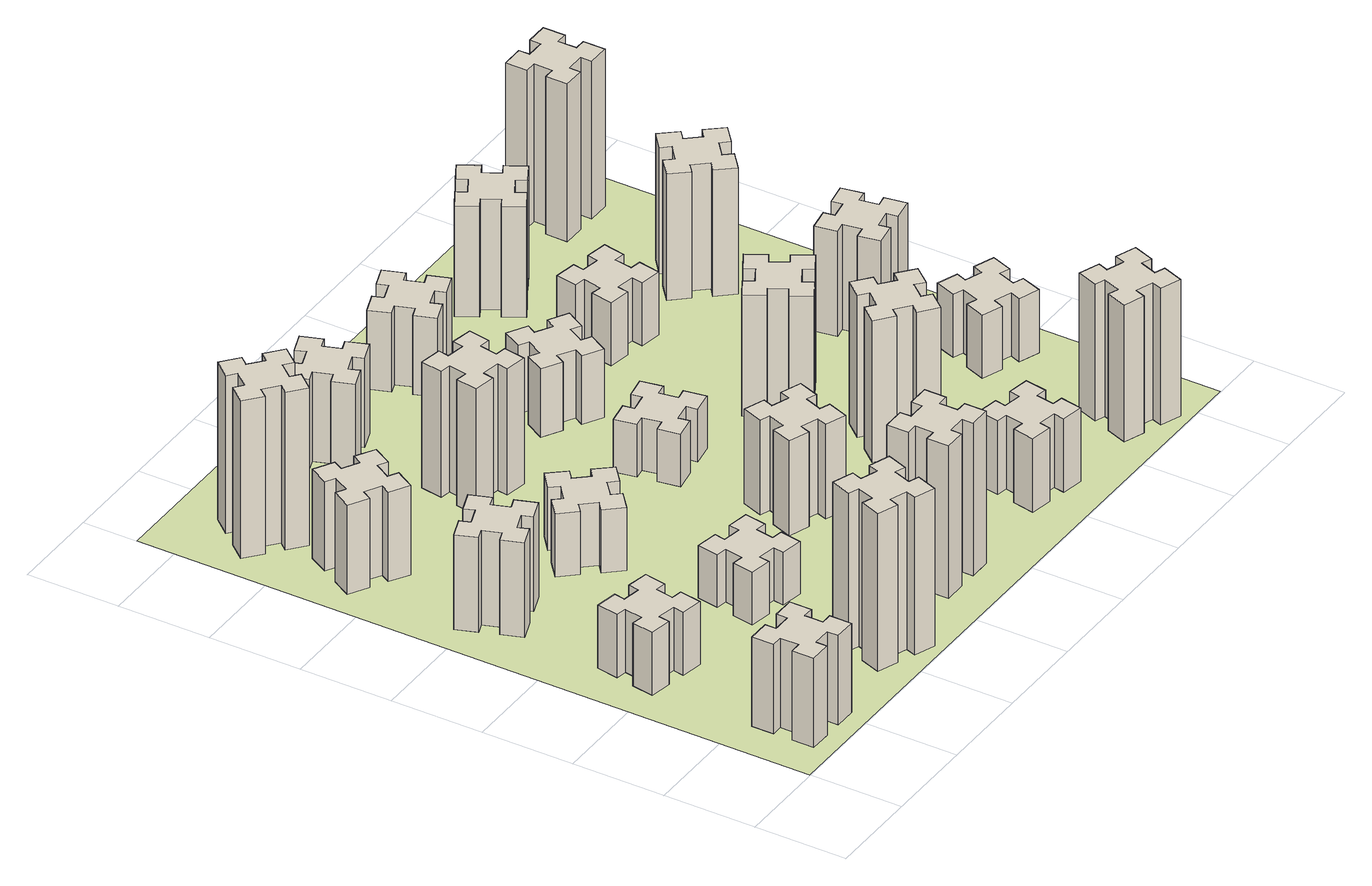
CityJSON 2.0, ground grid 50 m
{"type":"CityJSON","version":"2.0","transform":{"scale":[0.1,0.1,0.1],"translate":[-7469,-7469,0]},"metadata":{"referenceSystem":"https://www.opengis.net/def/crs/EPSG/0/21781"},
"CityObjects":{
"building1":{"type":"Building","attributes":{"class":"1000","function":"1000","usage":"1000","yearOfConstruction":2016,"roofType":"1000","measuredHeight":51,"storeysAboveGround":30,"storeysBelowGround":0},"geometry":[{"type":"Solid","lod":"1","boundaries":[[[[0,1,2,3,4,5,6,7,8,9,10,11,12,13,14,15,16,17,18,19]],[[17,16,20,21]],[[16,15,22,20]],[[15,14,23,22]],[[14,13,24,23]],[[13,12,25,24]],[[12,11,26,25]],[[11,10,27,26]],[[10,9,28,27]],[[9,8,29,28]],[[8,7,30,29]],[[7,6,31,30]],[[6,5,32,31]],[[5,4,33,32]],[[4,3,34,33]],[[3,2,35,34]],[[2,1,36,35]],[[1,0,37,36]],[[0,19,38,37]],[[19,18,39,38]],[[18,17,21,39]],[[24,25,26,27,28,29,30,31,32,33,34,35,36,37,38,39,21,20,22,23]]]]}]},
"building2":{"type":"Building","attributes":{"class":"1000","function":"1000","usage":"1000","yearOfConstruction":2016,"roofType":"1000","measuredHeight":36,"storeysAboveGround":30,"storeysBelowGround":0},"geometry":[{"type":"Solid","lod":"1","boundaries":[[[[40,41,42,43,44,45,46,47,48,49,50,51,52,53,54,55,56,57,58,59]],[[57,56,60,61]],[[56,55,62,60]],[[55,54,63,62]],[[54,53,64,63]],[[53,52,65,64]],[[52,51,66,65]],[[51,50,67,66]],[[50,49,68,67]],[[49,48,69,68]],[[48,47,70,69]],[[47,46,71,70]],[[46,45,72,71]],[[45,44,73,72]],[[44,43,74,73]],[[43,42,75,74]],[[42,41,76,75]],[[41,40,77,76]],[[40,59,78,77]],[[59,58,79,78]],[[58,57,61,79]],[[64,65,66,67,68,69,70,71,72,73,74,75,76,77,78,79,61,60,62,63]]]]}]},
"building3":{"type":"Building","attributes":{"class":"1000","function":"1000","usage":"1000","yearOfConstruction":2016,"roofType":"1000","measuredHeight":54,"storeysAboveGround":30,"storeysBelowGround":0},"geometry":[{"type":"Solid","lod":"1","boundaries":[[[[80,81,82,83,84,85,86,87,88,89,90,91,92,93,94,95,96,97,98,99]],[[97,96,100,101]],[[96,95,102,100]],[[95,94,103,102]],[[94,93,104,103]],[[93,92,105,104]],[[92,91,106,105]],[[91,90,107,106]],[[90,89,108,107]],[[89,88,109,108]],[[88,87,110,109]],[[87,86,111,110]],[[86,85,112,111]],[[85,84,113,112]],[[84,83,114,113]],[[83,82,115,114]],[[82,81,116,115]],[[81,80,117,116]],[[80,99,118,117]],[[99,98,119,118]],[[98,97,101,119]],[[104,105,106,107,108,109,110,111,112,113,114,115,116,117,118,119,101,100,102,103]]]]}]},
"building4":{"type":"Building","attributes":{"class":"1000","function":"1000","usage":"1000","yearOfConstruction":2016,"roofType":"1000","measuredHeight":51,"storeysAboveGround":30,"storeysBelowGround":0},"geometry":[{"type":"Solid","lod":"1","boundaries":[[[[120,121,122,123,124,125,126,127,128,129,130,131,132,133,134,135,136,137,138,139]],[[137,136,140,141]],[[136,135,142,140]],[[135,134,143,142]],[[134,133,144,143]],[[133,132,145,144]],[[132,131,146,145]],[[131,130,147,146]],[[130,129,148,147]],[[129,128,149,148]],[[128,127,150,149]],[[127,126,151,150]],[[126,125,152,151]],[[125,124,153,152]],[[124,123,154,153]],[[123,122,155,154]],[[122,121,156,155]],[[121,120,157,156]],[[120,139,158,157]],[[139,138,159,158]],[[138,137,141,159]],[[144,145,146,147,148,149,150,151,152,153,154,155,156,157,158,159,141,140,142,143]]]]}]},
"building5":{"type":"Building","attributes":{"class":"1000","function":"1000","usage":"1000","yearOfConstruction":2016,"roofType":"1000","measuredHeight":90,"storeysAboveGround":30,"storeysBelowGround":0},"geometry":[{"type":"Solid","lod":"1","boundaries":[[[[160,161,162,163,164,165,166,167,168,169,170,171,172,173,174,175,176,177,178,179]],[[177,176,180,181]],[[176,175,182,180]],[[175,174,183,182]],[[174,173,184,183]],[[173,172,185,184]],[[172,171,186,185]],[[171,170,187,186]],[[170,169,188,187]],[[169,168,189,188]],[[168,167,190,189]],[[167,166,191,190]],[[166,165,192,191]],[[165,164,193,192]],[[164,163,194,193]],[[163,162,195,194]],[[162,161,196,195]],[[161,160,197,196]],[[160,179,198,197]],[[179,178,199,198]],[[178,177,181,199]],[[184,185,186,187,188,189,190,191,192,193,194,195,196,197,198,199,181,180,182,183]]]]}]},
"building6":{"type":"Building","attributes":{"class":"1000","function":"1000","usage":"1000","yearOfConstruction":2016,"roofType":"1000","measuredHeight":90,"storeysAboveGround":30,"storeysBelowGround":0},"geometry":[{"type":"Solid","lod":"1","boundaries":[[[[200,201,202,203,204,205,206,207,208,209,210,211,212,213,214,215,216,217,218,219]],[[217,216,220,221]],[[216,215,222,220]],[[215,214,223,222]],[[214,213,224,223]],[[213,212,225,224]],[[212,211,226,225]],[[211,210,227,226]],[[210,209,228,227]],[[209,208,229,228]],[[208,207,230,229]],[[207,206,231,230]],[[206,205,232,231]],[[205,204,233,232]],[[204,203,234,233]],[[203,202,235,234]],[[202,201,236,235]],[[201,200,237,236]],[[200,219,238,237]],[[219,218,239,238]],[[218,217,221,239]],[[224,225,226,227,228,229,230,231,232,233,234,235,236,237,238,239,221,220,222,223]]]]}]},
"building7":{"type":"Building","attributes":{"class":"1000","function":"1000","usage":"1000","yearOfConstruction":2016,"roofType":"1000","measuredHeight":30,"storeysAboveGround":30,"storeysBelowGround":0},"geometry":[{"type":"Solid","lod":"1","boundaries":[[[[240,241,242,243,244,245,246,247,248,249,250,251,252,253,254,255,256,257,258,259]],[[257,256,260,261]],[[256,255,262,260]],[[255,254,263,262]],[[254,253,264,263]],[[253,252,265,264]],[[252,251,266,265]],[[251,250,267,266]],[[250,249,268,267]],[[249,248,269,268]],[[248,247,270,269]],[[247,246,271,270]],[[246,245,272,271]],[[245,244,273,272]],[[244,243,274,273]],[[243,242,275,274]],[[242,241,276,275]],[[241,240,277,276]],[[240,259,278,277]],[[259,258,279,278]],[[258,257,261,279]],[[264,265,266,267,268,269,270,271,272,273,274,275,276,277,278,279,261,260,262,263]]]]}]},
"building8":{"type":"Building","attributes":{"class":"1000","function":"1000","usage":"1000","yearOfConstruction":2016,"roofType":"1000","measuredHeight":36,"storeysAboveGround":30,"storeysBelowGround":0},"geometry":[{"type":"Solid","lod":"1","boundaries":[[[[280,281,282,283,284,285,286,287,288,289,290,291,292,293,294,295,296,297,298,299]],[[297,296,300,301]],[[296,295,302,300]],[[295,294,303,302]],[[294,293,304,303]],[[293,292,305,304]],[[292,291,306,305]],[[291,290,307,306]],[[290,289,308,307]],[[289,288,309,308]],[[288,287,310,309]],[[287,286,311,310]],[[286,285,312,311]],[[285,284,313,312]],[[284,283,314,313]],[[283,282,315,314]],[[282,281,316,315]],[[281,280,317,316]],[[280,299,318,317]],[[299,298,319,318]],[[298,297,301,319]],[[304,305,306,307,308,309,310,311,312,313,314,315,316,317,318,319,301,300,302,303]]]]}]},
"building9":{"type":"Building","attributes":{"class":"1000","function":"1000","usage":"1000","yearOfConstruction":2016,"roofType":"1000","measuredHeight":87,"storeysAboveGround":30,"storeysBelowGround":0},"geometry":[{"type":"Solid","lod":"1","boundaries":[[[[320,321,322,323,324,325,326,327,328,329,330,331,332,333,334,335,336,337,338,339]],[[337,336,340,341]],[[336,335,342,340]],[[335,334,343,342]],[[334,333,344,343]],[[333,332,345,344]],[[332,331,346,345]],[[331,330,347,346]],[[330,329,348,347]],[[329,328,349,348]],[[328,327,350,349]],[[327,326,351,350]],[[326,325,352,351]],[[325,324,353,352]],[[324,323,354,353]],[[323,322,355,354]],[[322,321,356,355]],[[321,320,357,356]],[[320,339,358,357]],[[339,338,359,358]],[[338,337,341,359]],[[344,345,346,347,348,349,350,351,352,353,354,355,356,357,358,359,341,340,342,343]]]]}]},
"building10":{"type":"Building","attributes":{"class":"1000","function":"1000","usage":"1000","yearOfConstruction":2016,"roofType":"1000","measuredHeight":72,"storeysAboveGround":30,"storeysBelowGround":0},"geometry":[{"type":"Solid","lod":"1","boundaries":[[[[360,361,362,363,364,365,366,367,368,369,370,371,372,373,374,375,376,377,378,379]],[[377,376,380,381]],[[376,375,382,380]],[[375,374,383,382]],[[374,373,384,383]],[[373,372,385,384]],[[372,371,386,385]],[[371,370,387,386]],[[370,369,388,387]],[[369,368,389,388]],[[368,367,390,389]],[[367,366,391,390]],[[366,365,392,391]],[[365,364,393,392]],[[364,363,394,393]],[[363,362,395,394]],[[362,361,396,395]],[[361,360,397,396]],[[360,379,398,397]],[[379,378,399,398]],[[378,377,381,399]],[[384,385,386,387,388,389,390,391,392,393,394,395,396,397,398,399,381,380,382,383]]]]}]},
"building11":{"type":"Building","attributes":{"class":"1000","function":"1000","usage":"1000","yearOfConstruction":2016,"roofType":"1000","measuredHeight":51,"storeysAboveGround":30,"storeysBelowGround":0},"geometry":[{"type":"Solid","lod":"1","boundaries":[[[[400,401,402,403,404,405,406,407,408,409,410,411,412,413,414,415,416,417,418,419]],[[417,416,420,421]],[[416,415,422,420]],[[415,414,423,422]],[[414,413,424,423]],[[413,412,425,424]],[[412,411,426,425]],[[411,410,427,426]],[[410,409,428,427]],[[409,408,429,428]],[[408,407,430,429]],[[407,406,431,430]],[[406,405,432,431]],[[405,404,433,432]],[[404,403,434,433]],[[403,402,435,434]],[[402,401,436,435]],[[401,400,437,436]],[[400,419,438,437]],[[419,418,439,438]],[[418,417,421,439]],[[424,425,426,427,428,429,430,431,432,433,434,435,436,437,438,439,421,420,422,423]]]]}]},
"building12":{"type":"Building","attributes":{"class":"1000","function":"1000","usage":"1000","yearOfConstruction":2016,"roofType":"1000","measuredHeight":54,"storeysAboveGround":30,"storeysBelowGround":0},"geometry":[{"type":"Solid","lod":"1","boundaries":[[[[440,441,442,443,444,445,446,447,448,449,450,451,452,453,454,455,456,457,458,459]],[[457,456,460,461]],[[456,455,462,460]],[[455,454,463,462]],[[454,453,464,463]],[[453,452,465,464]],[[452,451,466,465]],[[451,450,467,466]],[[450,449,468,467]],[[449,448,469,468]],[[448,447,470,469]],[[447,446,471,470]],[[446,445,472,471]],[[445,444,473,472]],[[444,443,474,473]],[[443,442,475,474]],[[442,441,476,475]],[[441,440,477,476]],[[440,459,478,477]],[[459,458,479,478]],[[458,457,461,479]],[[464,465,466,467,468,469,470,471,472,473,474,475,476,477,478,479,461,460,462,463]]]]}]},
"building13":{"type":"Building","attributes":{"class":"1000","function":"1000","usage":"1000","yearOfConstruction":2016,"roofType":"1000","measuredHeight":30,"storeysAboveGround":30,"storeysBelowGround":0},"geometry":[{"type":"Solid","lod":"1","boundaries":[[[[480,481,482,483,484,485,486,487,488,489,490,491,492,493,494,495,496,497,498,499]],[[497,496,500,501]],[[496,495,502,500]],[[495,494,503,502]],[[494,493,504,503]],[[493,492,505,504]],[[492,491,506,505]],[[491,490,507,506]],[[490,489,508,507]],[[489,488,509,508]],[[488,487,510,509]],[[487,486,511,510]],[[486,485,512,511]],[[485,484,513,512]],[[484,483,514,513]],[[483,482,515,514]],[[482,481,516,515]],[[481,480,517,516]],[[480,499,518,517]],[[499,498,519,518]],[[498,497,501,519]],[[504,505,506,507,508,509,510,511,512,513,514,515,516,517,518,519,501,500,502,503]]]]}]},
"building14":{"type":"Building","attributes":{"class":"1000","function":"1000","usage":"1000","yearOfConstruction":2016,"roofType":"1000","measuredHeight":42,"storeysAboveGround":30,"storeysBelowGround":0},"geometry":[{"type":"Solid","lod":"1","boundaries":[[[[520,521,522,523,524,525,526,527,528,529,530,531,532,533,534,535,536,537,538,539]],[[537,536,540,541]],[[536,535,542,540]],[[535,534,543,542]],[[534,533,544,543]],[[533,532,545,544]],[[532,531,546,545]],[[531,530,547,546]],[[530,529,548,547]],[[529,528,549,548]],[[528,527,550,549]],[[527,526,551,550]],[[526,525,552,551]],[[525,524,553,552]],[[524,523,554,553]],[[523,522,555,554]],[[522,521,556,555]],[[521,520,557,556]],[[520,539,558,557]],[[539,538,559,558]],[[538,537,541,559]],[[544,545,546,547,548,549,550,551,552,553,554,555,556,557,558,559,541,540,542,543]]]]}]},
"building15":{"type":"Building","attributes":{"class":"1000","function":"1000","usage":"1000","yearOfConstruction":2016,"roofType":"1000","measuredHeight":39,"storeysAboveGround":30,"storeysBelowGround":0},"geometry":[{"type":"Solid","lod":"1","boundaries":[[[[560,561,562,563,564,565,566,567,568,569,570,571,572,573,574,575,576,577,578,579]],[[577,576,580,581]],[[576,575,582,580]],[[575,574,583,582]],[[574,573,584,583]],[[573,572,585,584]],[[572,571,586,585]],[[571,570,587,586]],[[570,569,588,587]],[[569,568,589,588]],[[568,567,590,589]],[[567,566,591,590]],[[566,565,592,591]],[[565,564,593,592]],[[564,563,594,593]],[[563,562,595,594]],[[562,561,596,595]],[[561,560,597,596]],[[560,579,598,597]],[[579,578,599,598]],[[578,577,581,599]],[[584,585,586,587,588,589,590,591,592,593,594,595,596,597,598,599,581,580,582,583]]]]}]},
"building16":{"type":"Building","attributes":{"class":"1000","function":"1000","usage":"1000","yearOfConstruction":2016,"roofType":"1000","measuredHeight":45,"storeysAboveGround":30,"storeysBelowGround":0},"geometry":[{"type":"Solid","lod":"1","boundaries":[[[[600,601,602,603,604,605,606,607,608,609,610,611,612,613,614,615,616,617,618,619]],[[617,616,620,621]],[[616,615,622,620]],[[615,614,623,622]],[[614,613,624,623]],[[613,612,625,624]],[[612,611,626,625]],[[611,610,627,626]],[[610,609,628,627]],[[609,608,629,628]],[[608,607,630,629]],[[607,606,631,630]],[[606,605,632,631]],[[605,604,633,632]],[[604,603,634,633]],[[603,602,635,634]],[[602,601,636,635]],[[601,600,637,636]],[[600,619,638,637]],[[619,618,639,638]],[[618,617,621,639]],[[624,625,626,627,628,629,630,631,632,633,634,635,636,637,638,639,621,620,622,623]]]]}]},
"building17":{"type":"Building","attributes":{"class":"1000","function":"1000","usage":"1000","yearOfConstruction":2016,"roofType":"1000","measuredHeight":81,"storeysAboveGround":30,"storeysBelowGround":0},"geometry":[{"type":"Solid","lod":"1","boundaries":[[[[640,641,642,643,644,645,646,647,648,649,650,651,652,653,654,655,656,657,658,659]],[[657,656,660,661]],[[656,655,662,660]],[[655,654,663,662]],[[654,653,664,663]],[[653,652,665,664]],[[652,651,666,665]],[[651,650,667,666]],[[650,649,668,667]],[[649,648,669,668]],[[648,647,670,669]],[[647,646,671,670]],[[646,645,672,671]],[[645,644,673,672]],[[644,643,674,673]],[[643,642,675,674]],[[642,641,676,675]],[[641,640,677,676]],[[640,659,678,677]],[[659,658,679,678]],[[658,657,661,679]],[[664,665,666,667,668,669,670,671,672,673,674,675,676,677,678,679,661,660,662,663]]]]}]},
"building18":{"type":"Building","attributes":{"class":"1000","function":"1000","usage":"1000","yearOfConstruction":2016,"roofType":"1000","measuredHeight":69,"storeysAboveGround":30,"storeysBelowGround":0},"geometry":[{"type":"Solid","lod":"1","boundaries":[[[[680,681,682,683,684,685,686,687,688,689,690,691,692,693,694,695,696,697,698,699]],[[697,696,700,701]],[[696,695,702,700]],[[695,694,703,702]],[[694,693,704,703]],[[693,692,705,704]],[[692,691,706,705]],[[691,690,707,706]],[[690,689,708,707]],[[689,688,709,708]],[[688,687,710,709]],[[687,686,711,710]],[[686,685,712,711]],[[685,684,713,712]],[[684,683,714,713]],[[683,682,715,714]],[[682,681,716,715]],[[681,680,717,716]],[[680,699,718,717]],[[699,698,719,718]],[[698,697,701,719]],[[704,705,706,707,708,709,710,711,712,713,714,715,716,717,718,719,701,700,702,703]]]]}]},
"building19":{"type":"Building","attributes":{"class":"1000","function":"1000","usage":"1000","yearOfConstruction":2016,"roofType":"1000","measuredHeight":36,"storeysAboveGround":30,"storeysBelowGround":0},"geometry":[{"type":"Solid","lod":"1","boundaries":[[[[720,721,722,723,724,725,726,727,728,729,730,731,732,733,734,735,736,737,738,739]],[[737,736,740,741]],[[736,735,742,740]],[[735,734,743,742]],[[734,733,744,743]],[[733,732,745,744]],[[732,731,746,745]],[[731,730,747,746]],[[730,729,748,747]],[[729,728,749,748]],[[728,727,750,749]],[[727,726,751,750]],[[726,725,752,751]],[[725,724,753,752]],[[724,723,754,753]],[[723,722,755,754]],[[722,721,756,755]],[[721,720,757,756]],[[720,739,758,757]],[[739,738,759,758]],[[738,737,741,759]],[[744,745,746,747,748,749,750,751,752,753,754,755,756,757,758,759,741,740,742,743]]]]}]},
"building20":{"type":"Building","attributes":{"class":"1000","function":"1000","usage":"1000","yearOfConstruction":2016,"roofType":"1000","measuredHeight":78,"storeysAboveGround":30,"storeysBelowGround":0},"geometry":[{"type":"Solid","lod":"1","boundaries":[[[[760,761,762,763,764,765,766,767,768,769,770,771,772,773,774,775,776,777,778,779]],[[777,776,780,781]],[[776,775,782,780]],[[775,774,783,782]],[[774,773,784,783]],[[773,772,785,784]],[[772,771,786,785]],[[771,770,787,786]],[[770,769,788,787]],[[769,768,789,788]],[[768,767,790,789]],[[767,766,791,790]],[[766,765,792,791]],[[765,764,793,792]],[[764,763,794,793]],[[763,762,795,794]],[[762,761,796,795]],[[761,760,797,796]],[[760,779,798,797]],[[779,778,799,798]],[[778,777,781,799]],[[784,785,786,787,788,789,790,791,792,793,794,795,796,797,798,799,781,780,782,783]]]]}]},
"building21":{"type":"Building","attributes":{"class":"1000","function":"1000","usage":"1000","yearOfConstruction":2016,"roofType":"1000","measuredHeight":63,"storeysAboveGround":30,"storeysBelowGround":0},"geometry":[{"type":"Solid","lod":"1","boundaries":[[[[800,801,802,803,804,805,806,807,808,809,810,811,812,813,814,815,816,817,818,819]],[[817,816,820,821]],[[816,815,822,820]],[[815,814,823,822]],[[814,813,824,823]],[[813,812,825,824]],[[812,811,826,825]],[[811,810,827,826]],[[810,809,828,827]],[[809,808,829,828]],[[808,807,830,829]],[[807,806,831,830]],[[806,805,832,831]],[[805,804,833,832]],[[804,803,834,833]],[[803,802,835,834]],[[802,801,836,835]],[[801,800,837,836]],[[800,819,838,837]],[[819,818,839,838]],[[818,817,821,839]],[[824,825,826,827,828,829,830,831,832,833,834,835,836,837,838,839,821,820,822,823]]]]}]},
"building22":{"type":"Building","attributes":{"class":"1000","function":"1000","usage":"1000","yearOfConstruction":2016,"roofType":"1000","measuredHeight":36,"storeysAboveGround":30,"storeysBelowGround":0},"geometry":[{"type":"Solid","lod":"1","boundaries":[[[[840,841,842,843,844,845,846,847,848,849,850,851,852,853,854,855,856,857,858,859]],[[857,856,860,861]],[[856,855,862,860]],[[855,854,863,862]],[[854,853,864,863]],[[853,852,865,864]],[[852,851,866,865]],[[851,850,867,866]],[[850,849,868,867]],[[849,848,869,868]],[[848,847,870,869]],[[847,846,871,870]],[[846,845,872,871]],[[845,844,873,872]],[[844,843,874,873]],[[843,842,875,874]],[[842,841,876,875]],[[841,840,877,876]],[[840,859,878,877]],[[859,858,879,878]],[[858,857,861,879]],[[864,865,866,867,868,869,870,871,872,873,874,875,876,877,878,879,861,860,862,863]]]]}]},
"building23":{"type":"Building","attributes":{"class":"1000","function":"1000","usage":"1000","yearOfConstruction":2016,"roofType":"1000","measuredHeight":60,"storeysAboveGround":30,"storeysBelowGround":0},"geometry":[{"type":"Solid","lod":"1","boundaries":[[[[880,881,882,883,884,885,886,887,888,889,890,891,892,893,894,895,896,897,898,899]],[[897,896,900,901]],[[896,895,902,900]],[[895,894,903,902]],[[894,893,904,903]],[[893,892,905,904]],[[892,891,906,905]],[[891,890,907,906]],[[890,889,908,907]],[[889,888,909,908]],[[888,887,910,909]],[[887,886,911,910]],[[886,885,912,911]],[[885,884,913,912]],[[884,883,914,913]],[[883,882,915,914]],[[882,881,916,915]],[[881,880,917,916]],[[880,899,918,917]],[[899,898,919,918]],[[898,897,901,919]],[[904,905,906,907,908,909,910,911,912,913,914,915,916,917,918,919,901,900,902,903]]]]}]},
"building24":{"type":"Building","attributes":{"class":"1000","function":"1000","usage":"1000","yearOfConstruction":2016,"roofType":"1000","measuredHeight":72,"storeysAboveGround":30,"storeysBelowGround":0},"geometry":[{"type":"Solid","lod":"1","boundaries":[[[[920,921,922,923,924,925,926,927,928,929,930,931,932,933,934,935,936,937,938,939]],[[937,936,940,941]],[[936,935,942,940]],[[935,934,943,942]],[[934,933,944,943]],[[933,932,945,944]],[[932,931,946,945]],[[931,930,947,946]],[[930,929,948,947]],[[929,928,949,948]],[[928,927,950,949]],[[927,926,951,950]],[[926,925,952,951]],[[925,924,953,952]],[[924,923,954,953]],[[923,922,955,954]],[[922,921,956,955]],[[921,920,957,956]],[[920,939,958,957]],[[939,938,959,958]],[[938,937,941,959]],[[944,945,946,947,948,949,950,951,952,953,954,955,956,957,958,959,941,940,942,943]]]]}]},
"building25":{"type":"Building","attributes":{"class":"1000","function":"1000","usage":"1000","yearOfConstruction":2016,"roofType":"1000","measuredHeight":90,"storeysAboveGround":30,"storeysBelowGround":0},"geometry":[{"type":"Solid","lod":"1","boundaries":[[[[960,961,962,963,964,965,966,967,968,969,970,971,972,973,974,975,976,977,978,979]],[[977,976,980,981]],[[976,975,982,980]],[[975,974,983,982]],[[974,973,984,983]],[[973,972,985,984]],[[972,971,986,985]],[[971,970,987,986]],[[970,969,988,987]],[[969,968,989,988]],[[968,967,990,989]],[[967,966,991,990]],[[966,965,992,991]],[[965,964,993,992]],[[964,963,994,993]],[[963,962,995,994]],[[962,961,996,995]],[[961,960,997,996]],[[960,979,998,997]],[[979,978,999,998]],[[978,977,981,999]],[[984,985,986,987,988,989,990,991,992,993,994,995,996,997,998,999,981,980,982,983]]]]}]},
"landuse1":{"type":"LandUse","attributes":{"name":"plot1","function":"1010"},"geometry":[{"type":"MultiSurface","lod":"1","boundaries":[[[1000,1001,1002,1003]]]}]}
},
"vertices":[
[265,325,0],[265,225,0],[205,225,0],[205,105,0],[325,105,0],[325,165,0],[425,165,0],[425,105,0],[545,105,0],[545,225,0],[485,225,0],[485,325,0],[545,325,0],[545,445,0],[425,445,0],[425,385,0],[325,385,0],[325,445,0],[205,445,0],[205,325,0],[325,385,510],[325,445,510],[425,385,510],[425,445,510],[545,445,510],[545,325,510],[485,325,510],[485,225,510],[545,225,510],[545,105,510],[425,105,510],[425,165,510],[325,165,510],[325,105,510],[205,105,510],[205,225,510],[265,225,510],[265,325,510],[205,325,510],[205,445,510],
[307,1016,0],[405,998,0],[395,939,0],[513,918,0],[534,1037,0],[475,1047,0],[492,1145,0],[551,1135,0],[572,1253,0],[454,1274,0],[444,1215,0],[345,1232,0],[356,1291,0],[237,1312,0],[217,1194,0],[276,1184,0],[258,1085,0],[199,1096,0],[178,977,0],[297,957,0],[258,1085,360],[199,1096,360],[276,1184,360],[217,1194,360],[237,1312,360],[356,1291,360],[345,1232,360],[444,1215,360],[454,1274,360],[572,1253,360],[551,1135,360],[492,1145,360],[475,1047,360],[534,1037,360],[513,918,360],[395,939,360],[405,998,360],[307,1016,360],[297,957,360],[178,977,360],
[366,1835,0],[460,1869,0],[480,1813,0],[593,1854,0],[552,1967,0],[496,1946,0],[462,2040,0],[518,2060,0],[477,2173,0],[364,2132,0],[385,2076,0],[291,2042,0],[270,2098,0],[157,2057,0],[199,1944,0],[255,1965,0],[289,1871,0],[233,1850,0],[274,1737,0],[387,1779,0],[289,1871,540],[233,1850,540],[255,1965,540],[199,1944,540],[157,2057,540],[270,2098,540],[291,2042,540],[385,2076,540],[364,2132,540],[477,2173,540],[518,2060,540],[462,2040,540],[496,1946,540],[552,1967,540],[593,1854,540],[480,1813,540],[460,1869,540],[366,1835,540],[387,1779,540],[274,1737,540],
[446,2597,0],[496,2684,0],[548,2654,0],[608,2758,0],[504,2818,0],[474,2766,0],[387,2816,0],[417,2868,0],[313,2928,0],[253,2824,0],[305,2794,0],[255,2707,0],[203,2737,0],[143,2633,0],[247,2573,0],[277,2625,0],[364,2575,0],[334,2523,0],[438,2463,0],[498,2567,0],[364,2575,510],[334,2523,510],[277,2625,510],[247,2573,510],[143,2633,510],[203,2737,510],[255,2707,510],[305,2794,510],[253,2824,510],[313,2928,510],[417,2868,510],[387,2816,510],[474,2766,510],[504,2818,510],[608,2758,510],[548,2654,510],[496,2684,510],[446,2597,510],[498,2567,510],[438,2463,510],
[1029,360,0],[995,266,0],[939,287,0],[897,174,0],[1010,133,0],[1031,189,0],[1125,155,0],[1104,99,0],[1217,57,0],[1258,170,0],[1202,191,0],[1236,285,0],[1292,264,0],[1333,377,0],[1220,418,0],[1200,362,0],[1106,396,0],[1127,452,0],[1014,493,0],[973,380,0],[1106,396,900],[1127,452,900],[1200,362,900],[1220,418,900],[1333,377,900],[1292,264,900],[1236,285,900],[1202,191,900],[1258,170,900],[1217,57,900],[1104,99,900],[1125,155,900],[1031,189,900],[1010,133,900],[897,174,900],[939,287,900],[995,266,900],[1029,360,900],[973,380,900],[1014,493,900],
[484,3287,0],[408,3352,0],[446,3398,0],[354,3475,0],[277,3383,0],[323,3344,0],[259,3268,0],[213,3306,0],[136,3214,0],[228,3137,0],[266,3183,0],[343,3119,0],[304,3073,0],[396,2996,0],[473,3088,0],[427,3126,0],[492,3203,0],[538,3164,0],[615,3256,0],[523,3333,0],[492,3203,900],[538,3164,900],[427,3126,900],[473,3088,900],[396,2996,900],[304,3073,900],[343,3119,900],[266,3183,900],[228,3137,900],[136,3214,900],[213,3306,900],[259,3268,900],[323,3344,900],[277,3383,900],[354,3475,900],[446,3398,900],[408,3352,900],[484,3287,900],[523,3333,900],[615,3256,900],
[1016,1084,0],[998,985,0],[939,996,0],[918,877,0],[1037,857,0],[1047,916,0],[1145,898,0],[1135,839,0],[1253,818,0],[1274,937,0],[1215,947,0],[1232,1045,0],[1291,1035,0],[1312,1153,0],[1194,1174,0],[1184,1115,0],[1085,1132,0],[1096,1191,0],[977,1212,0],[957,1094,0],[1085,1132,300],[1096,1191,300],[1184,1115,300],[1194,1174,300],[1312,1153,300],[1291,1035,300],[1232,1045,300],[1215,947,300],[1274,937,300],[1253,818,300],[1135,839,300],[1145,898,300],[1047,916,300],[1037,857,300],[918,877,300],[939,996,300],[998,985,300],[1016,1084,300],[957,1094,300],[977,1212,300],
[983,1972,0],[906,1907,0],[868,1953,0],[776,1876,0],[853,1784,0],[899,1823,0],[963,1746,0],[917,1708,0],[994,1616,0],[1086,1693,0],[1048,1739,0],[1124,1803,0],[1163,1757,0],[1255,1834,0],[1178,1926,0],[1132,1888,0],[1067,1964,0],[1113,2003,0],[1036,2095,0],[944,2018,0],[1067,1964,360],[1113,2003,360],[1132,1888,360],[1178,1926,360],[1255,1834,360],[1163,1757,360],[1124,1803,360],[1048,1739,360],[1086,1693,360],[994,1616,360],[917,1708,360],[963,1746,360],[899,1823,360],[853,1784,360],[776,1876,360],[868,1953,360],[906,1907,360],[983,1972,360],[944,2018,360],[1036,2095,360],
[1865,325,0],[1865,425,0],[1925,425,0],[1925,545,0],[1805,545,0],[1805,485,0],[1705,485,0],[1705,545,0],[1585,545,0],[1585,425,0],[1645,425,0],[1645,325,0],[1585,325,0],[1585,205,0],[1705,205,0],[1705,265,0],[1805,265,0],[1805,205,0],[1925,205,0],[1925,325,0],[1805,265,870],[1805,205,870],[1705,265,870],[1705,205,870],[1585,205,870],[1585,325,870],[1645,325,870],[1645,425,870],[1585,425,870],[1585,545,870],[1705,545,870],[1705,485,870],[1805,485,870],[1805,545,870],[1925,545,870],[1925,425,870],[1865,425,870],[1865,325,870],[1925,325,870],[1925,205,870],
[1315,2527,0],[1332,2625,0],[1391,2615,0],[1412,2733,0],[1294,2754,0],[1284,2695,0],[1185,2712,0],[1196,2771,0],[1077,2792,0],[1057,2674,0],[1116,2664,0],[1098,2565,0],[1039,2576,0],[1018,2457,0],[1137,2437,0],[1147,2496,0],[1245,2478,0],[1235,2419,0],[1353,2398,0],[1374,2517,0],[1245,2478,720],[1235,2419,720],[1147,2496,720],[1137,2437,720],[1018,2457,720],[1039,2576,720],[1098,2565,720],[1116,2664,720],[1057,2674,720],[1077,2792,720],[1196,2771,720],[1185,2712,720],[1284,2695,720],[1294,2754,720],[1412,2733,720],[1391,2615,720],[1332,2625,720],[1315,2527,720],[1374,2517,720],[1353,2398,720],
[1125,3456,0],[1031,3422,0],[1010,3478,0],[897,3437,0],[939,3324,0],[995,3345,0],[1029,3251,0],[973,3230,0],[1014,3117,0],[1127,3159,0],[1106,3215,0],[1200,3249,0],[1220,3193,0],[1333,3234,0],[1292,3347,0],[1236,3326,0],[1202,3420,0],[1258,3440,0],[1217,3553,0],[1104,3512,0],[1202,3420,510],[1258,3440,510],[1236,3326,510],[1292,3347,510],[1333,3234,510],[1220,3193,510],[1200,3249,510],[1106,3215,510],[1127,3159,510],[1014,3117,510],[973,3230,510],[1029,3251,510],[995,3345,510],[939,3324,510],[897,3437,510],[1010,3478,510],[1031,3422,510],[1125,3456,510],[1104,3512,510],[1217,3553,510],
[1769,1300,0],[1735,1206,0],[1679,1227,0],[1637,1114,0],[1750,1073,0],[1771,1129,0],[1865,1095,0],[1844,1039,0],[1957,997,0],[1998,1110,0],[1942,1131,0],[1976,1225,0],[2032,1204,0],[2073,1317,0],[1960,1358,0],[1940,1302,0],[1846,1336,0],[1867,1392,0],[1754,1433,0],[1713,1320,0],[1846,1336,540],[1867,1392,540],[1940,1302,540],[1960,1358,540],[2073,1317,540],[2032,1204,540],[1976,1225,540],[1942,1131,540],[1998,1110,540],[1957,997,540],[1844,1039,540],[1865,1095,540],[1771,1129,540],[1750,1073,540],[1637,1114,540],[1679,1227,540],[1735,1206,540],[1769,1300,540],[1713,1320,540],[1754,1433,540],
[1972,1925,0],[1955,2024,0],[2014,2034,0],[1993,2152,0],[1875,2131,0],[1885,2072,0],[1787,2055,0],[1777,2114,0],[1658,2093,0],[1679,1975,0],[1738,1985,0],[1756,1887,0],[1697,1877,0],[1717,1758,0],[1836,1779,0],[1825,1838,0],[1924,1856,0],[1934,1797,0],[2052,1817,0],[2031,1936,0],[1924,1856,300],[1934,1797,300],[1825,1838,300],[1836,1779,300],[1717,1758,300],[1697,1877,300],[1756,1887,300],[1738,1985,300],[1679,1975,300],[1658,2093,300],[1777,2114,300],[1787,2055,300],[1885,2072,300],[1875,2131,300],[1993,2152,300],[2014,2034,300],[1955,2024,300],[1972,1925,300],[2031,1936,300],[2052,1817,300],
[2527,276,0],[2625,258,0],[2615,199,0],[2733,178,0],[2754,297,0],[2695,307,0],[2712,405,0],[2771,395,0],[2792,513,0],[2674,534,0],[2664,475,0],[2565,492,0],[2576,551,0],[2457,572,0],[2437,454,0],[2496,444,0],[2478,345,0],[2419,356,0],[2398,237,0],[2517,217,0],[2478,345,420],[2419,356,420],[2496,444,420],[2437,454,420],[2457,572,420],[2576,551,420],[2565,492,420],[2664,475,420],[2674,534,420],[2792,513,420],[2771,395,420],[2712,405,420],[2695,307,420],[2754,297,420],[2733,178,420],[2615,199,420],[2625,258,420],[2527,276,420],[2517,217,420],[2398,237,420],
[2026,2497,0],[2076,2584,0],[2128,2554,0],[2188,2658,0],[2084,2718,0],[2054,2666,0],[1967,2716,0],[1997,2768,0],[1893,2828,0],[1833,2724,0],[1885,2694,0],[1835,2607,0],[1783,2637,0],[1723,2533,0],[1827,2473,0],[1857,2525,0],[1944,2475,0],[1914,2423,0],[2018,2363,0],[2078,2467,0],[1944,2475,390],[1914,2423,390],[1857,2525,390],[1827,2473,390],[1723,2533,390],[1783,2637,390],[1835,2607,390],[1885,2694,390],[1833,2724,390],[1893,2828,390],[1997,2768,390],[1967,2716,390],[2054,2666,390],[2084,2718,390],[2188,2658,390],[2128,2554,390],[2076,2584,390],[2026,2497,390],[2078,2467,390],[2018,2363,390],
[1865,3456,0],[1771,3422,0],[1750,3478,0],[1637,3437,0],[1679,3324,0],[1735,3345,0],[1769,3251,0],[1713,3230,0],[1754,3117,0],[1867,3159,0],[1846,3215,0],[1940,3249,0],[1960,3193,0],[2073,3234,0],[2032,3347,0],[1976,3326,0],[1942,3420,0],[1998,3440,0],[1957,3553,0],[1844,3512,0],[1942,3420,450],[1998,3440,450],[1976,3326,450],[2032,3347,450],[2073,3234,450],[1960,3193,450],[1940,3249,450],[1846,3215,450],[1867,3159,450],[1754,3117,450],[1713,3230,450],[1769,3251,450],[1735,3345,450],[1679,3324,450],[1637,3437,450],[1750,3478,450],[1771,3422,450],[1865,3456,450],[1844,3512,450],[1957,3553,450],
[2647,1006,0],[2712,1083,0],[2758,1044,0],[2835,1136,0],[2743,1213,0],[2704,1167,0],[2628,1232,0],[2666,1278,0],[2574,1355,0],[2497,1263,0],[2543,1224,0],[2479,1148,0],[2433,1186,0],[2356,1094,0],[2448,1017,0],[2486,1063,0],[2563,999,0],[2524,953,0],[2616,876,0],[2693,968,0],[2563,999,810],[2524,953,810],[2486,1063,810],[2448,1017,810],[2356,1094,810],[2433,1186,810],[2479,1148,810],[2543,1224,810],[2497,1263,810],[2574,1355,810],[2666,1278,810],[2628,1232,810],[2704,1167,810],[2743,1213,810],[2835,1136,810],[2758,1044,810],[2712,1083,810],[2647,1006,810],[2693,968,810],[2616,876,810],
[2475,1744,0],[2525,1657,0],[2473,1627,0],[2533,1523,0],[2637,1583,0],[2607,1635,0],[2694,1685,0],[2724,1633,0],[2828,1693,0],[2768,1797,0],[2716,1767,0],[2666,1854,0],[2718,1884,0],[2658,1988,0],[2554,1928,0],[2584,1876,0],[2497,1826,0],[2467,1878,0],[2363,1818,0],[2423,1714,0],[2497,1826,690],[2467,1878,690],[2584,1876,690],[2554,1928,690],[2658,1988,690],[2718,1884,690],[2666,1854,690],[2716,1767,690],[2768,1797,690],[2828,1693,690],[2724,1633,690],[2694,1685,690],[2607,1635,690],[2637,1583,690],[2533,1523,690],[2473,1627,690],[2525,1657,690],[2475,1744,690],[2423,1714,690],[2363,1818,690],
[2664,2795,0],[2565,2812,0],[2576,2871,0],[2457,2892,0],[2437,2774,0],[2496,2764,0],[2478,2665,0],[2419,2676,0],[2398,2557,0],[2517,2537,0],[2527,2596,0],[2625,2578,0],[2615,2519,0],[2733,2498,0],[2754,2617,0],[2695,2627,0],[2712,2725,0],[2771,2715,0],[2792,2833,0],[2674,2854,0],[2712,2725,360],[2771,2715,360],[2695,2627,360],[2754,2617,360],[2733,2498,360],[2615,2519,360],[2625,2578,360],[2527,2596,360],[2517,2537,360],[2398,2557,360],[2419,2676,360],[2478,2665,360],[2496,2764,360],[2437,2774,360],[2457,2892,360],[2576,2871,360],[2565,2812,360],[2664,2795,360],[2674,2854,360],[2792,2833,360],
[3251,189,0],[3345,155,0],[3324,99,0],[3437,57,0],[3478,170,0],[3422,191,0],[3456,285,0],[3512,264,0],[3553,377,0],[3440,418,0],[3420,362,0],[3326,396,0],[3347,452,0],[3234,493,0],[3193,380,0],[3249,360,0],[3215,266,0],[3159,287,0],[3117,174,0],[3230,133,0],[3215,266,780],[3159,287,780],[3249,360,780],[3193,380,780],[3234,493,780],[3347,452,780],[3326,396,780],[3420,362,780],[3440,418,780],[3553,377,780],[3512,264,780],[3456,285,780],[3422,191,780],[3478,170,780],[3437,57,780],[3324,99,780],[3345,155,780],[3251,189,780],[3230,133,780],[3117,174,780],
[2716,3347,0],[2666,3434,0],[2718,3464,0],[2658,3568,0],[2554,3508,0],[2584,3456,0],[2497,3406,0],[2467,3458,0],[2363,3398,0],[2423,3294,0],[2475,3324,0],[2525,3237,0],[2473,3207,0],[2533,3103,0],[2637,3163,0],[2607,3215,0],[2694,3265,0],[2724,3213,0],[2828,3273,0],[2768,3377,0],[2694,3265,630],[2724,3213,630],[2607,3215,630],[2637,3163,630],[2533,3103,630],[2473,3207,630],[2525,3237,630],[2475,3324,630],[2423,3294,630],[2363,3398,630],[2467,3458,630],[2497,3406,630],[2584,3456,630],[2554,3508,630],[2658,3568,630],[2718,3464,630],[2666,3434,630],[2716,3347,630],[2768,3377,630],[2828,3273,630],
[3351,1029,0],[3445,995,0],[3424,939,0],[3537,897,0],[3578,1010,0],[3522,1031,0],[3556,1125,0],[3612,1104,0],[3653,1217,0],[3540,1258,0],[3520,1202,0],[3426,1236,0],[3447,1292,0],[3334,1333,0],[3293,1220,0],[3349,1200,0],[3315,1106,0],[3259,1127,0],[3217,1014,0],[3330,973,0],[3315,1106,360],[3259,1127,360],[3349,1200,360],[3293,1220,360],[3334,1333,360],[3447,1292,360],[3426,1236,360],[3520,1202,360],[3540,1258,360],[3653,1217,360],[3612,1104,360],[3556,1125,360],[3522,1031,360],[3578,1010,360],[3537,897,360],[3424,939,360],[3445,995,360],[3351,1029,360],[3330,973,360],[3217,1014,360],
[3452,1725,0],[3435,1824,0],[3494,1834,0],[3473,1952,0],[3355,1931,0],[3365,1872,0],[3267,1855,0],[3257,1914,0],[3138,1893,0],[3159,1775,0],[3218,1785,0],[3236,1687,0],[3177,1677,0],[3197,1558,0],[3316,1579,0],[3305,1638,0],[3404,1656,0],[3414,1597,0],[3532,1617,0],[3511,1736,0],[3404,1656,600],[3414,1597,600],[3305,1638,600],[3316,1579,600],[3197,1558,600],[3177,1677,600],[3236,1687,600],[3218,1785,600],[3159,1775,600],[3138,1893,600],[3257,1914,600],[3267,1855,600],[3365,1872,600],[3355,1931,600],[3473,1952,600],[3494,1834,600],[3435,1824,600],[3452,1725,600],[3511,1736,600],[3532,1617,600],
[3119,2563,0],[3183,2486,0],[3137,2448,0],[3214,2356,0],[3306,2433,0],[3268,2479,0],[3344,2543,0],[3383,2497,0],[3475,2574,0],[3398,2666,0],[3352,2628,0],[3287,2704,0],[3333,2743,0],[3256,2835,0],[3164,2758,0],[3203,2712,0],[3126,2647,0],[3088,2693,0],[2996,2616,0],[3073,2524,0],[3126,2647,720],[3088,2693,720],[3203,2712,720],[3164,2758,720],[3256,2835,720],[3333,2743,720],[3287,2704,720],[3352,2628,720],[3398,2666,720],[3475,2574,720],[3383,2497,720],[3344,2543,720],[3268,2479,720],[3306,2433,720],[3214,2356,720],[3137,2448,720],[3183,2486,720],[3119,2563,720],[3073,2524,720],[2996,2616,720],
[3285,3325,0],[3385,3325,0],[3385,3265,0],[3505,3265,0],[3505,3385,0],[3445,3385,0],[3445,3485,0],[3505,3485,0],[3505,3605,0],[3385,3605,0],[3385,3545,0],[3285,3545,0],[3285,3605,0],[3165,3605,0],[3165,3485,0],[3225,3485,0],[3225,3385,0],[3165,3385,0],[3165,3265,0],[3285,3265,0],[3225,3385,900],[3165,3385,900],[3225,3485,900],[3165,3485,900],[3165,3605,900],[3285,3605,900],[3285,3545,900],[3385,3545,900],[3385,3605,900],[3505,3605,900],[3505,3485,900],[3445,3485,900],[3445,3385,900],[3505,3385,900],[3505,3265,900],[3385,3265,900],[3385,3325,900],[3285,3325,900],[3285,3265,900],[3165,3265,900],
[5,3705,0],[3705,3705,0],[3705,5,0],[5,5,0]
]}
